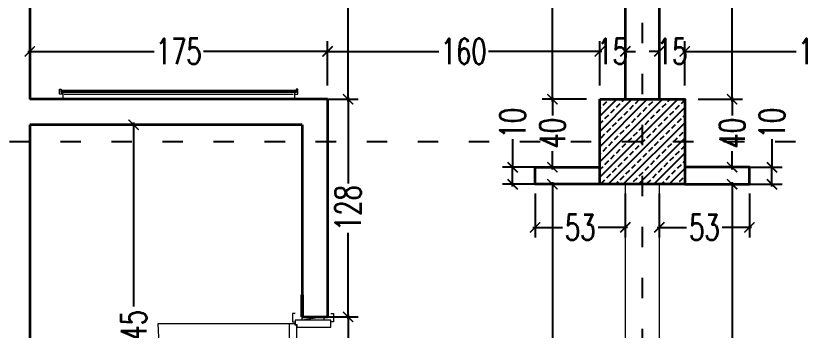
# Model space of a CAD drawing. Header units: centimetres. Extents: x -3207095 to 15275363, y -32656 to 4798027.
# Drawn here: x 694420.1 to 694881.8, y 4471886.9 to 4472072 of the extents above; entities that cross this region are included whole.
import ezdxf

# ---------------------------------------------------------------- set-up
doc = ezdxf.new("R2010")
doc.units = ezdxf.units.CM
doc.linetypes.add('ACAD_ISO03W100', pattern=[30, 12, -18])
doc.linetypes.add('DUZ', pattern=[500, 500])
doc.layers.get('0').update_dxf_attribs({"color": 1, "linetype": 'DUZ'})
for name, color, linetype in [('0 MC MAHAL', 94, 'Continuous'), ('DIM', 1, 'DUZ'), ('KOLTAR_F', 145, 'Continuous')]:
    doc.layers.add(name, color=color, linetype=linetype)
for name, color, linetype, lineweight in [('DUV', 220, 'Continuous', 50), ('DUVAR', 7, 'Continuous', 35), ('FE_MOBTEF.2', 33, 'Continuous', 18), ('iç duvar', 7, 'Continuous', 50), ('KAPEN', 151, 'Continuous', 9), ('KOLON_F', 3, 'Continuous', 35)]:
    doc.layers.add(name, color=color, linetype=linetype, lineweight=lineweight)
doc.styles.add('DIM', font='ROMANSTW.SHX', dxfattribs={"width": 0.7})
doc.dimstyles.new('1_100', dxfattribs={"dimtxt": 15, "dimasz": 6, "dimexe": 6, "dimexo": 0, "dimgap": 2, "dimtad": 0, "dimdec": 1, "dimzin": 11, "dimdsep": 46, "dimtxsty": 'DIM', "dimblk": 'ARCHTICK', "dimcen": 3, "dimdle": 1.25, "dimclrt": 2, "dimadec": 0, "dimazin": 0, "dimtfac": 1.25, "dimtdec": 1, "dimtix": 1, "dimtofl": 0, "dimtmove": 1, "dimatfit": 3, "dimldrblk": 'ARCHTICK', "dimfxl": 20, "dimfxlon": 1, "dimtolj": 1, "dimtzin": 0, "dimarcsym": 0})

# ---------------------------------------------------------------- blocks, each defined once
blk = doc.blocks.new('new block')
at = {"layer": 'KAPEN'}
for p, q in [((105202.0528, 48261.8596), (105202.0198, 48261.8596)), ((105202.0528, 48261.8526), (105202.0528, 48261.8596)), ((105202.0628, 48261.8526), (105202.0528, 48261.8526)), ((105202.0628, 48261.0466), (105202.0628, 48261.8526)), ((105201.2498, 48261.0396), (105202.0528, 48261.0396)), ((105202.0528, 48261.0466), (105202.0628, 48261.0466)), ((105202.0528, 48261.0396), (105202.0528, 48261.0466))]:
    blk.add_line(p, q, dxfattribs=at)
for points in [[(105202.0548, 48261.9196), (105202.0398, 48261.9196), (105202.0398, 48261.8696), (105202.0548, 48261.8696)], [(105202.2248, 48261.8796), (105202.2248, 48261.8996), (105202.0948, 48261.8796), (105202.0948, 48261.8996)], [(105202.2648, 48261.9196), (105202.2798, 48261.9196), (105202.2798, 48261.8696), (105202.2648, 48261.8696)], [(105202.0198, 48261.0396), (105202.0198, 48261.8596)], [(105202.0548, 48260.9796), (105202.0398, 48260.9796), (105202.0398, 48261.0296), (105202.0548, 48261.0296)], [(105202.2248, 48261.0196), (105202.2248, 48260.9996), (105202.0948, 48261.0196), (105202.0948, 48260.9996)], [(105202.2648, 48260.9796), (105202.2798, 48260.9796), (105202.2798, 48261.0296), (105202.2648, 48261.0296)]]:
    blk.add_lwpolyline(points, dxfattribs=at)
for points in [[(105202.0548, 48261.8796), (105202.0548, 48261.8546), (105202.0648, 48261.8546), (105202.0648, 48261.8396), (105202.2648, 48261.8396), (105202.2648, 48261.8796)], [(105202.0548, 48261.0196), (105202.0548, 48261.0446), (105202.0648, 48261.0446), (105202.0648, 48261.0596), (105202.2648, 48261.0596), (105202.2648, 48261.0196)]]:
    blk.add_lwpolyline(points, close=True, dxfattribs=at)
blk.add_arc((105202.0715, 48261.0396), 0.8216, 93.6023, 180, dxfattribs=at)
blk = doc.blocks.new('rgtkjıtdkfgölv')
at = {"layer": 'FE_MOBTEF.2'}
for p, q in [((104445.9076, 48877.9319), (104445.9076, 48877.9619)), ((104447.2679, 48877.9319), (104447.2679, 48877.9619)), ((104445.9079, 48877.9319), (104445.8879, 48877.9319)), ((104445.8879, 48877.9319), (104445.8879, 48877.9019)), ((104445.8879, 48877.9019), (104445.8979, 48877.9019)), ((104445.8979, 48877.9139), (104445.8979, 48877.9219)), ((104445.8979, 48877.9219), (104447.2779, 48877.9219)), ((104445.8979, 48877.9219), (104445.9079, 48877.9219)), ((104445.8979, 48877.9019), (104445.8979, 48877.9219)), ((104445.8979, 48877.9079), (104445.8979, 48877.9139)), ((104445.8979, 48877.9139), (104447.2779, 48877.9139)), ((104447.2779, 48877.9139), (104445.8979, 48877.9139)), ((104447.2779, 48877.9079), (104445.8979, 48877.9079)), ((104445.9079, 48877.9219), (104445.9079, 48877.9319)), ((104447.2612, 48877.9319), (104445.9143, 48877.9319)), ((104447.2679, 48877.9319), (104447.2879, 48877.9319)), ((104447.2679, 48877.9219), (104447.2679, 48877.9319)), ((104447.2779, 48877.9219), (104447.2679, 48877.9219)), ((104447.2779, 48877.9019), (104447.2779, 48877.9219)), ((104447.2779, 48877.9219), (104447.2779, 48877.9139)), ((104447.2779, 48877.9139), (104447.2779, 48877.9079)), ((104447.2879, 48877.9019), (104447.2779, 48877.9019)), ((104447.2879, 48877.9319), (104447.2879, 48877.9019))]:
    blk.add_line(p, q, dxfattribs=at)
blk = doc.blocks.new('_ArchTick')
at = {"color": 0, "linetype": 'ByBlock', "const_width": 0.15}
blk.add_lwpolyline([(-0.5, -0.5), (0.5, 0.5)], dxfattribs=at)
blk = doc.blocks.new('*D1449')
at = {"layer": 'Defpoints', "color": 0, "linetype": 'Continuous', "lineweight": 5, "transparency": 16777216}
for p in [(694735.54, 4471972.8), (694743.23, 4471972.8), (694743.23, 4471727.8)]:
    blk.add_point(p, dxfattribs=at)
at = {"layer": 'DIM', "color": 0, "linetype": 'Continuous', "lineweight": -2, "transparency": 16777216}
for p, q in [((694743.23, 4471972.8), (694729.54, 4471972.8)), ((694735.54, 4471974.05), (694735.54, 4471865.8)), ((694735.54, 4471726.55), (694735.54, 4471834.8)), ((694743.23, 4471727.8), (694729.54, 4471727.8))]:
    blk.add_line(p, q, dxfattribs=at)
at = {"layer": 'DIM', "color": 0, "linetype": 'Continuous', "lineweight": -2, "transparency": 16777216, "xscale": 6, "yscale": 6, "zscale": 6}
for p, rotation in [((694735.54, 4471972.8), 90), ((694735.54, 4471727.8), 270)]:
    blk.add_blockref('_ArchTick', p, dxfattribs=dict(at, rotation=rotation))
at = {"layer": 'DIM', "color": 2, "linetype": 'Continuous', "lineweight": 5, "transparency": 16777216, "insert": (694735.54, 4471850.3), "char_height": 15, "attachment_point": 5, "rotation": 90, "style": 'DIM'}
blk.add_mtext('\\A1;245', dxfattribs=at)
blk = doc.blocks.new('*D1450')
at = {"layer": 'Defpoints', "color": 0, "linetype": 'Continuous', "lineweight": 5, "transparency": 16777216}
for p in [(694735.54, 4472022.8), (694750.17, 4472022.8), (694742.57, 4471982.8)]:
    blk.add_point(p, dxfattribs=at)
at = {"layer": 'DIM', "color": 0, "linetype": 'Continuous', "lineweight": -2, "transparency": 16777216}
for p, q in [((694750.17, 4472022.8), (694729.54, 4472022.8)), ((694735.54, 4472024.05), (694735.54, 4472013.3)), ((694735.54, 4471981.55), (694735.54, 4471992.3)), ((694742.57, 4471982.8), (694729.54, 4471982.8))]:
    blk.add_line(p, q, dxfattribs=at)
at = {"layer": 'DIM', "color": 0, "linetype": 'Continuous', "lineweight": -2, "transparency": 16777216, "xscale": 6, "yscale": 6, "zscale": 6}
for p, rotation in [((694735.54, 4472022.8), 90), ((694735.54, 4471982.8), 270)]:
    blk.add_blockref('_ArchTick', p, dxfattribs=dict(at, rotation=rotation))
at = {"layer": 'DIM', "color": 2, "linetype": 'Continuous', "lineweight": 5, "transparency": 16777216, "insert": (694735.54, 4472002.8), "char_height": 15, "attachment_point": 5, "rotation": 90, "style": 'DIM'}
blk.add_mtext('\\A1;40', dxfattribs=at)
blk = doc.blocks.new('*D1451')
at = {"layer": 'Defpoints', "color": 0, "linetype": 'Continuous', "lineweight": 5, "transparency": 16777216}
for p in [(694712.16, 4471982.8), (694725.37, 4471982.8), (694725.37, 4471972.8)]:
    blk.add_point(p, dxfattribs=at)
at = {"layer": 'DIM', "color": 0, "linetype": 'Continuous', "lineweight": -2, "transparency": 16777216}
for p, q in [((694712.16, 4471999.23), (694712.16, 4471982.8)), ((694725.37, 4471982.8), (694706.16, 4471982.8)), ((694712.16, 4471971.55), (694712.16, 4471984.05)), ((694725.37, 4471972.8), (694706.16, 4471972.8))]:
    blk.add_line(p, q, dxfattribs=at)
at = {"layer": 'DIM', "color": 0, "linetype": 'Continuous', "lineweight": -2, "transparency": 16777216, "xscale": 6, "yscale": 6, "zscale": 6}
for p, rotation in [((694712.16, 4471982.8), 90), ((694712.16, 4471972.8), 270)]:
    blk.add_blockref('_ArchTick', p, dxfattribs=dict(at, rotation=rotation))
at = {"layer": 'DIM', "color": 2, "linetype": 'Continuous', "lineweight": 5, "transparency": 16777216, "insert": (694712.16, 4472008.73), "char_height": 15, "attachment_point": 5, "rotation": 90, "style": 'DIM'}
blk.add_mtext('\\A1;10', dxfattribs=at)
blk = doc.blocks.new('*D1452')
at = {"layer": 'Defpoints', "color": 0, "linetype": 'Continuous', "lineweight": 5, "transparency": 16777216}
for p in [(694735.54, 4472492.8), (694763.37, 4472492.8), (694763.37, 4472022.8)]:
    blk.add_point(p, dxfattribs=at)
at = {"layer": 'DIM', "color": 0, "linetype": 'Continuous', "lineweight": -2, "transparency": 16777216}
for p, q in [((694755.54, 4472492.8), (694729.54, 4472492.8)), ((694735.54, 4472494.05), (694735.54, 4472273.3)), ((694735.54, 4472021.55), (694735.54, 4472242.3)), ((694755.54, 4472022.8), (694729.54, 4472022.8))]:
    blk.add_line(p, q, dxfattribs=at)
at = {"layer": 'DIM', "color": 0, "linetype": 'Continuous', "lineweight": -2, "transparency": 16777216, "xscale": 6, "yscale": 6, "zscale": 6}
for p, rotation in [((694735.54, 4472492.8), 90), ((694735.54, 4472022.8), 270)]:
    blk.add_blockref('_ArchTick', p, dxfattribs=dict(at, rotation=rotation))
at = {"layer": 'DIM', "color": 2, "linetype": 'Continuous', "lineweight": 5, "transparency": 16777216, "insert": (694735.54, 4472257.8), "char_height": 15, "attachment_point": 5, "rotation": 90, "style": 'DIM'}
blk.add_mtext('\\A1;470', dxfattribs=at)
blk = doc.blocks.new('*D1455')
at = {"layer": 'Defpoints', "color": 0, "linetype": 'Continuous', "lineweight": 5, "transparency": 16777216}
for p in [(694603.37, 4471894.8), (694615.41, 4471894.8), (694603.37, 4471804.8)]:
    blk.add_point(p, dxfattribs=at)
at = {"layer": 'DIM', "color": 0, "linetype": 'Continuous', "lineweight": -2, "transparency": 16777216}
for p, q in [((694603.37, 4471894.8), (694621.41, 4471894.8)), ((694615.41, 4471896.05), (694615.41, 4471860.3)), ((694615.41, 4471803.55), (694615.41, 4471839.3)), ((694603.37, 4471804.8), (694621.41, 4471804.8))]:
    blk.add_line(p, q, dxfattribs=at)
at = {"layer": 'DIM', "color": 0, "linetype": 'Continuous', "lineweight": -2, "transparency": 16777216, "xscale": 6, "yscale": 6, "zscale": 6}
for p, rotation in [((694615.41, 4471894.8), 90), ((694615.41, 4471804.8), 270)]:
    blk.add_blockref('_ArchTick', p, dxfattribs=dict(at, rotation=rotation))
at = {"layer": 'DIM', "color": 2, "linetype": 'Continuous', "lineweight": 5, "transparency": 16777216, "insert": (694615.41, 4471849.8), "char_height": 15, "attachment_point": 5, "rotation": 90, "style": 'DIM'}
blk.add_mtext('\\A1;90', dxfattribs=at)
blk = doc.blocks.new('*D1456')
at = {"layer": 'Defpoints', "color": 0, "linetype": 'Continuous', "lineweight": 5, "transparency": 16777216}
for p in [(694603.37, 4472022.8), (694615.41, 4472022.8), (694603.37, 4471894.8)]:
    blk.add_point(p, dxfattribs=at)
at = {"layer": 'DIM', "color": 0, "linetype": 'Continuous', "lineweight": -2, "transparency": 16777216}
for p, q in [((694603.37, 4472022.8), (694621.41, 4472022.8)), ((694615.41, 4472024.05), (694615.41, 4471973.3)), ((694615.41, 4471893.55), (694615.41, 4471944.3)), ((694603.37, 4471894.8), (694621.41, 4471894.8))]:
    blk.add_line(p, q, dxfattribs=at)
at = {"layer": 'DIM', "color": 0, "linetype": 'Continuous', "lineweight": -2, "transparency": 16777216, "xscale": 6, "yscale": 6, "zscale": 6}
for p, rotation in [((694615.41, 4472022.8), 90), ((694615.41, 4471894.8), 270)]:
    blk.add_blockref('_ArchTick', p, dxfattribs=dict(at, rotation=rotation))
at = {"layer": 'DIM', "color": 2, "linetype": 'Continuous', "lineweight": 5, "transparency": 16777216, "insert": (694615.41, 4471958.8), "char_height": 15, "attachment_point": 5, "rotation": 90, "style": 'DIM'}
blk.add_mtext('\\A1;128', dxfattribs=at)
blk = doc.blocks.new('*D1457')
at = {"layer": 'Defpoints', "color": 0, "linetype": 'Continuous', "lineweight": 5, "transparency": 16777216}
for p in [(694603.37, 4472522.8), (694615.41, 4472522.8), (694603.37, 4472022.8)]:
    blk.add_point(p, dxfattribs=at)
at = {"layer": 'DIM', "color": 0, "linetype": 'Continuous', "lineweight": -2, "transparency": 16777216}
for p, q in [((694603.37, 4472522.8), (694621.41, 4472522.8)), ((694615.41, 4472524.05), (694615.41, 4472288.3)), ((694615.41, 4472021.55), (694615.41, 4472257.3)), ((694603.37, 4472022.8), (694621.41, 4472022.8))]:
    blk.add_line(p, q, dxfattribs=at)
at = {"layer": 'DIM', "color": 0, "linetype": 'Continuous', "lineweight": -2, "transparency": 16777216, "xscale": 6, "yscale": 6, "zscale": 6}
for p, rotation in [((694615.41, 4472522.8), 90), ((694615.41, 4472022.8), 270)]:
    blk.add_blockref('_ArchTick', p, dxfattribs=dict(at, rotation=rotation))
at = {"layer": 'DIM', "color": 2, "linetype": 'Continuous', "lineweight": 5, "transparency": 16777216, "insert": (694615.41, 4472272.8), "char_height": 15, "attachment_point": 5, "rotation": 90, "style": 'DIM'}
blk.add_mtext('\\A1;500', dxfattribs=at)
blk = doc.blocks.new('*D1458')
at = {"layer": 'Defpoints', "color": 0, "linetype": 'Continuous', "lineweight": 5, "transparency": 16777216}
for p in [(694603.37, 4472050.97), (694428.37, 4472022.8), (694603.37, 4472022.8)]:
    blk.add_point(p, dxfattribs=at)
at = {"layer": 'DIM', "color": 0, "linetype": 'Continuous', "lineweight": -2, "transparency": 16777216}
for p, q in [((694428.37, 4472030.97), (694428.37, 4472056.97)), ((694603.37, 4472030.97), (694603.37, 4472056.97)), ((694427.12, 4472050.97), (694501.37, 4472050.97)), ((694604.62, 4472050.97), (694530.37, 4472050.97))]:
    blk.add_line(p, q, dxfattribs=at)
at = {"layer": 'DIM', "color": 0, "linetype": 'Continuous', "lineweight": -2, "transparency": 16777216, "xscale": 6, "yscale": 6, "zscale": 6, "rotation": 180}
blk.add_blockref('_ArchTick', (694428.37, 4472050.97), dxfattribs=at)
at = {"layer": 'DIM', "color": 0, "linetype": 'Continuous', "lineweight": -2, "transparency": 16777216, "xscale": 6, "yscale": 6, "zscale": 6}
blk.add_blockref('_ArchTick', (694603.37, 4472050.97), dxfattribs=at)
at = {"layer": 'DIM', "color": 2, "linetype": 'Continuous', "lineweight": 5, "transparency": 16777216, "insert": (694515.87, 4472050.97), "char_height": 15, "attachment_point": 5, "style": 'DIM'}
blk.add_mtext('\\A1;175', dxfattribs=at)
blk = doc.blocks.new('*D1459')
at = {"layer": 'Defpoints', "color": 0, "linetype": 'Continuous', "lineweight": 5, "transparency": 16777216}
for p in [(694763.37, 4472050.97), (694603.37, 4472022.8), (694763.37, 4472022.8)]:
    blk.add_point(p, dxfattribs=at)
at = {"layer": 'DIM', "color": 0, "linetype": 'Continuous', "lineweight": -2, "transparency": 16777216}
for p, q in [((694603.37, 4472030.97), (694603.37, 4472056.97)), ((694763.37, 4472030.97), (694763.37, 4472056.97)), ((694602.12, 4472050.97), (694668.87, 4472050.97)), ((694764.62, 4472050.97), (694697.87, 4472050.97))]:
    blk.add_line(p, q, dxfattribs=at)
at = {"layer": 'DIM', "color": 0, "linetype": 'Continuous', "lineweight": -2, "transparency": 16777216, "xscale": 6, "yscale": 6, "zscale": 6, "rotation": 180}
blk.add_blockref('_ArchTick', (694603.37, 4472050.97), dxfattribs=at)
at = {"layer": 'DIM', "color": 0, "linetype": 'Continuous', "lineweight": -2, "transparency": 16777216, "xscale": 6, "yscale": 6, "zscale": 6}
blk.add_blockref('_ArchTick', (694763.37, 4472050.97), dxfattribs=at)
at = {"layer": 'DIM', "color": 2, "linetype": 'Continuous', "lineweight": 5, "transparency": 16777216, "insert": (694683.37, 4472050.97), "char_height": 15, "attachment_point": 5, "style": 'DIM'}
blk.add_mtext('\\A1;160', dxfattribs=at)
blk = doc.blocks.new('*D1460')
at = {"layer": 'Defpoints', "color": 0, "linetype": 'Continuous', "lineweight": 5, "transparency": 16777216}
for p in [(694778.37, 4472050.97), (694763.37, 4472022.8), (694778.37, 4472022.8)]:
    blk.add_point(p, dxfattribs=at)
at = {"layer": 'DIM', "color": 0, "linetype": 'Continuous', "lineweight": -2, "transparency": 16777216}
for p, q in [((694763.37, 4472030.97), (694763.37, 4472056.97)), ((694778.37, 4472030.97), (694778.37, 4472056.97)), ((694763.37, 4472050.97), (694757.37, 4472050.97)), ((694778.37, 4472050.97), (694784.37, 4472050.97))]:
    blk.add_line(p, q, dxfattribs=at)
at = {"layer": 'DIM', "color": 0, "linetype": 'Continuous', "lineweight": -2, "transparency": 16777216, "xscale": 6, "yscale": 6, "zscale": 6}
blk.add_blockref('_ArchTick', (694763.37, 4472050.97), dxfattribs=at)
at = {"layer": 'DIM', "color": 0, "linetype": 'Continuous', "lineweight": -2, "transparency": 16777216, "xscale": 6, "yscale": 6, "zscale": 6, "rotation": 180}
blk.add_blockref('_ArchTick', (694778.37, 4472050.97), dxfattribs=at)
at = {"layer": 'DIM', "color": 2, "linetype": 'Continuous', "lineweight": 5, "transparency": 16777216, "insert": (694770.87, 4472050.97), "char_height": 15, "attachment_point": 5, "style": 'DIM'}
blk.add_mtext('\\A1;15', dxfattribs=at)
blk = doc.blocks.new('*D1462')
at = {"layer": 'Defpoints', "color": 0, "linetype": 'Continuous', "lineweight": 5, "transparency": 16777216}
for p in [(694725.37, 4471972.8), (694778.37, 4471972.8), (694725.37, 4471947.43)]:
    blk.add_point(p, dxfattribs=at)
at = {"layer": 'DIM', "color": 0, "linetype": 'Continuous', "lineweight": -2, "transparency": 16777216}
for p, q in [((694725.37, 4471967.43), (694725.37, 4471941.43)), ((694778.37, 4471967.43), (694778.37, 4471941.43)), ((694724.12, 4471947.43), (694741.37, 4471947.43)), ((694779.62, 4471947.43), (694762.37, 4471947.43))]:
    blk.add_line(p, q, dxfattribs=at)
at = {"layer": 'DIM', "color": 0, "linetype": 'Continuous', "lineweight": -2, "transparency": 16777216, "xscale": 6, "yscale": 6, "zscale": 6, "rotation": 180}
blk.add_blockref('_ArchTick', (694725.37, 4471947.43), dxfattribs=at)
at = {"layer": 'DIM', "color": 0, "linetype": 'Continuous', "lineweight": -2, "transparency": 16777216, "xscale": 6, "yscale": 6, "zscale": 6}
blk.add_blockref('_ArchTick', (694778.37, 4471947.43), dxfattribs=at)
at = {"layer": 'DIM', "color": 2, "linetype": 'Continuous', "lineweight": 5, "transparency": 16777216, "insert": (694751.87, 4471947.43), "char_height": 15, "attachment_point": 5, "style": 'DIM'}
blk.add_mtext('\\A1;53', dxfattribs=at)
blk = doc.blocks.new('*D1463')
at = {"layer": 'Defpoints', "color": 0, "linetype": 'Continuous', "lineweight": 5, "transparency": 16777216}
for p in [(694833.51, 4471972.8), (694841.19, 4471972.8), (694833.51, 4471727.8)]:
    blk.add_point(p, dxfattribs=at)
at = {"layer": 'DIM', "color": 0, "linetype": 'Continuous', "lineweight": -2, "transparency": 16777216}
for p, q in [((694833.51, 4471972.8), (694847.19, 4471972.8)), ((694841.19, 4471974.05), (694841.19, 4471865.8)), ((694841.19, 4471726.55), (694841.19, 4471834.8)), ((694833.51, 4471727.8), (694847.19, 4471727.8))]:
    blk.add_line(p, q, dxfattribs=at)
at = {"layer": 'DIM', "color": 0, "linetype": 'Continuous', "lineweight": -2, "transparency": 16777216, "xscale": 6, "yscale": 6, "zscale": 6}
for p, rotation in [((694841.19, 4471972.8), 90), ((694841.19, 4471727.8), 270)]:
    blk.add_blockref('_ArchTick', p, dxfattribs=dict(at, rotation=rotation))
at = {"layer": 'DIM', "color": 2, "linetype": 'Continuous', "lineweight": 5, "transparency": 16777216, "insert": (694841.19, 4471850.3), "char_height": 15, "attachment_point": 5, "rotation": 90, "style": 'DIM'}
blk.add_mtext('\\A1;245', dxfattribs=at)
blk = doc.blocks.new('*D1464')
at = {"layer": 'Defpoints', "color": 0, "linetype": 'Continuous', "lineweight": 5, "transparency": 16777216}
for p in [(694826.56, 4472022.8), (694841.19, 4472022.8), (694834.17, 4471982.8)]:
    blk.add_point(p, dxfattribs=at)
at = {"layer": 'DIM', "color": 0, "linetype": 'Continuous', "lineweight": -2, "transparency": 16777216}
for p, q in [((694826.56, 4472022.8), (694847.19, 4472022.8)), ((694841.19, 4472024.05), (694841.19, 4472013.3)), ((694841.19, 4471981.55), (694841.19, 4471992.3)), ((694834.17, 4471982.8), (694847.19, 4471982.8))]:
    blk.add_line(p, q, dxfattribs=at)
at = {"layer": 'DIM', "color": 0, "linetype": 'Continuous', "lineweight": -2, "transparency": 16777216, "xscale": 6, "yscale": 6, "zscale": 6}
for p, rotation in [((694841.19, 4472022.8), 90), ((694841.19, 4471982.8), 270)]:
    blk.add_blockref('_ArchTick', p, dxfattribs=dict(at, rotation=rotation))
at = {"layer": 'DIM', "color": 2, "linetype": 'Continuous', "lineweight": 5, "transparency": 16777216, "insert": (694841.19, 4472002.8), "char_height": 15, "attachment_point": 5, "rotation": 90, "style": 'DIM'}
blk.add_mtext('\\A1;40', dxfattribs=at)
blk = doc.blocks.new('*D1465')
at = {"layer": 'Defpoints', "color": 0, "linetype": 'Continuous', "lineweight": 5, "transparency": 16777216}
for p in [(694851.37, 4471982.8), (694864.57, 4471982.8), (694851.37, 4471972.8)]:
    blk.add_point(p, dxfattribs=at)
at = {"layer": 'DIM', "color": 0, "linetype": 'Continuous', "lineweight": -2, "transparency": 16777216}
for p, q in [((694864.57, 4471999.23), (694864.57, 4471982.8)), ((694851.37, 4471982.8), (694870.57, 4471982.8)), ((694864.57, 4471971.55), (694864.57, 4471984.05)), ((694851.37, 4471972.8), (694870.57, 4471972.8))]:
    blk.add_line(p, q, dxfattribs=at)
at = {"layer": 'DIM', "color": 0, "linetype": 'Continuous', "lineweight": -2, "transparency": 16777216, "xscale": 6, "yscale": 6, "zscale": 6}
for p, rotation in [((694864.57, 4471982.8), 90), ((694864.57, 4471972.8), 270)]:
    blk.add_blockref('_ArchTick', p, dxfattribs=dict(at, rotation=rotation))
at = {"layer": 'DIM', "color": 2, "linetype": 'Continuous', "lineweight": 5, "transparency": 16777216, "insert": (694864.57, 4472008.73), "char_height": 15, "attachment_point": 5, "rotation": 90, "style": 'DIM'}
blk.add_mtext('\\A1;10', dxfattribs=at)
blk = doc.blocks.new('*D1466')
at = {"layer": 'Defpoints', "color": 0, "linetype": 'Continuous', "lineweight": 5, "transparency": 16777216}
for p in [(694813.37, 4472492.8), (694841.19, 4472492.8), (694813.37, 4472022.8)]:
    blk.add_point(p, dxfattribs=at)
at = {"layer": 'DIM', "color": 0, "linetype": 'Continuous', "lineweight": -2, "transparency": 16777216}
for p, q in [((694821.19, 4472492.8), (694847.19, 4472492.8)), ((694841.19, 4472494.05), (694841.19, 4472273.3)), ((694841.19, 4472021.55), (694841.19, 4472242.3)), ((694821.19, 4472022.8), (694847.19, 4472022.8))]:
    blk.add_line(p, q, dxfattribs=at)
at = {"layer": 'DIM', "color": 0, "linetype": 'Continuous', "lineweight": -2, "transparency": 16777216, "xscale": 6, "yscale": 6, "zscale": 6}
for p, rotation in [((694841.19, 4472492.8), 90), ((694841.19, 4472022.8), 270)]:
    blk.add_blockref('_ArchTick', p, dxfattribs=dict(at, rotation=rotation))
at = {"layer": 'DIM', "color": 2, "linetype": 'Continuous', "lineweight": 5, "transparency": 16777216, "insert": (694841.19, 4472257.8), "char_height": 15, "attachment_point": 5, "rotation": 90, "style": 'DIM'}
blk.add_mtext('\\A1;470', dxfattribs=at)
blk = doc.blocks.new('*D1473')
at = {"layer": 'Defpoints', "color": 0, "linetype": 'Continuous', "lineweight": 5, "transparency": 16777216}
for p in [(694813.37, 4472050.97), (694813.37, 4472022.8), (694973.37, 4472022.8)]:
    blk.add_point(p, dxfattribs=at)
at = {"layer": 'DIM', "color": 0, "linetype": 'Continuous', "lineweight": -2, "transparency": 16777216}
for p, q in [((694813.37, 4472030.97), (694813.37, 4472056.97)), ((694973.37, 4472030.97), (694973.37, 4472056.97)), ((694812.12, 4472050.97), (694878.87, 4472050.97)), ((694974.62, 4472050.97), (694907.87, 4472050.97))]:
    blk.add_line(p, q, dxfattribs=at)
at = {"layer": 'DIM', "color": 0, "linetype": 'Continuous', "lineweight": -2, "transparency": 16777216, "xscale": 6, "yscale": 6, "zscale": 6, "rotation": 180}
blk.add_blockref('_ArchTick', (694813.37, 4472050.97), dxfattribs=at)
at = {"layer": 'DIM', "color": 0, "linetype": 'Continuous', "lineweight": -2, "transparency": 16777216, "xscale": 6, "yscale": 6, "zscale": 6}
blk.add_blockref('_ArchTick', (694973.37, 4472050.97), dxfattribs=at)
at = {"layer": 'DIM', "color": 2, "linetype": 'Continuous', "lineweight": 5, "transparency": 16777216, "insert": (694893.37, 4472050.97), "char_height": 15, "attachment_point": 5, "style": 'DIM'}
blk.add_mtext('\\A1;160', dxfattribs=at)
blk = doc.blocks.new('*D1474')
at = {"layer": 'Defpoints', "color": 0, "linetype": 'Continuous', "lineweight": 5, "transparency": 16777216}
for p in [(694798.37, 4472050.97), (694798.37, 4472022.8), (694813.37, 4472022.8)]:
    blk.add_point(p, dxfattribs=at)
at = {"layer": 'DIM', "color": 0, "linetype": 'Continuous', "lineweight": -2, "transparency": 16777216}
for p, q in [((694798.37, 4472030.97), (694798.37, 4472056.97)), ((694813.37, 4472030.97), (694813.37, 4472056.97)), ((694798.37, 4472050.97), (694792.37, 4472050.97)), ((694813.37, 4472050.97), (694819.37, 4472050.97))]:
    blk.add_line(p, q, dxfattribs=at)
at = {"layer": 'DIM', "color": 0, "linetype": 'Continuous', "lineweight": -2, "transparency": 16777216, "xscale": 6, "yscale": 6, "zscale": 6}
blk.add_blockref('_ArchTick', (694798.37, 4472050.97), dxfattribs=at)
at = {"layer": 'DIM', "color": 0, "linetype": 'Continuous', "lineweight": -2, "transparency": 16777216, "xscale": 6, "yscale": 6, "zscale": 6, "rotation": 180}
blk.add_blockref('_ArchTick', (694813.37, 4472050.97), dxfattribs=at)
at = {"layer": 'DIM', "color": 2, "linetype": 'Continuous', "lineweight": 5, "transparency": 16777216, "insert": (694805.87, 4472050.97), "char_height": 15, "attachment_point": 5, "style": 'DIM'}
blk.add_mtext('\\A1;15', dxfattribs=at)
blk = doc.blocks.new('*D1476')
at = {"layer": 'Defpoints', "color": 0, "linetype": 'Continuous', "lineweight": 5, "transparency": 16777216}
for p in [(694798.37, 4471972.8), (694851.37, 4471972.8), (694851.37, 4471947.43)]:
    blk.add_point(p, dxfattribs=at)
at = {"layer": 'DIM', "color": 0, "linetype": 'Continuous', "lineweight": -2, "transparency": 16777216}
for p, q in [((694798.37, 4471967.43), (694798.37, 4471941.43)), ((694851.37, 4471967.43), (694851.37, 4471941.43)), ((694797.12, 4471947.43), (694814.37, 4471947.43)), ((694852.62, 4471947.43), (694835.37, 4471947.43))]:
    blk.add_line(p, q, dxfattribs=at)
at = {"layer": 'DIM', "color": 0, "linetype": 'Continuous', "lineweight": -2, "transparency": 16777216, "xscale": 6, "yscale": 6, "zscale": 6, "rotation": 180}
blk.add_blockref('_ArchTick', (694798.37, 4471947.43), dxfattribs=at)
at = {"layer": 'DIM', "color": 0, "linetype": 'Continuous', "lineweight": -2, "transparency": 16777216, "xscale": 6, "yscale": 6, "zscale": 6}
blk.add_blockref('_ArchTick', (694851.37, 4471947.43), dxfattribs=at)
at = {"layer": 'DIM', "color": 2, "linetype": 'Continuous', "lineweight": 5, "transparency": 16777216, "insert": (694824.87, 4471947.43), "char_height": 15, "attachment_point": 5, "style": 'DIM'}
blk.add_mtext('\\A1;53', dxfattribs=at)
blk = doc.blocks.new('*D1602')
at = {"layer": 'Defpoints', "color": 0, "linetype": 'Continuous', "lineweight": 5, "transparency": 16777216}
for p in [(694473.37, 4472007.8), (694489.38, 4472007.8), (694473.37, 4471762.8)]:
    blk.add_point(p, dxfattribs=at)
at = {"layer": 'DIM', "color": 0, "linetype": 'Continuous', "lineweight": -2, "transparency": 16777216}
for p, q in [((694473.37, 4472007.8), (694495.38, 4472007.8)), ((694489.38, 4472009.05), (694489.38, 4471900.8)), ((694489.38, 4471761.55), (694489.38, 4471869.8)), ((694473.37, 4471762.8), (694495.38, 4471762.8))]:
    blk.add_line(p, q, dxfattribs=at)
at = {"layer": 'DIM', "color": 0, "linetype": 'Continuous', "lineweight": -2, "transparency": 16777216, "xscale": 6, "yscale": 6, "zscale": 6}
for p, rotation in [((694489.38, 4472007.8), 90), ((694489.38, 4471762.8), 270)]:
    blk.add_blockref('_ArchTick', p, dxfattribs=dict(at, rotation=rotation))
at = {"layer": 'DIM', "color": 2, "linetype": 'Continuous', "lineweight": 5, "transparency": 16777216, "insert": (694489.38, 4471885.3), "char_height": 15, "attachment_point": 5, "rotation": 90, "style": 'DIM'}
blk.add_mtext('\\A1;245', dxfattribs=at)

msp = doc.modelspace()

# ---------------------------------------------------------------- hatches: boundary and pattern name
at = {"layer": 'KOLTAR_F'}
h = msp.add_hatch(dxfattribs=at)
h.set_pattern_fill('ANSI33', color=256, style=0)
h.set_pattern_definition([(45, (34179.8884, -32389.6676), (-4.4901280605, 4.4901280605), []), (45, (34184.3785, -32389.6676), (-4.4901280605, 4.4901280605), [3.175, -1.5875])])
h.paths.add_polyline_path([(694763.37, 4472022.8), (694813.37, 4472022.8), (694813.37, 4471972.8), (694763.37, 4471972.8)])

# ---------------------------------------------------------------- linework, layer by layer
at = {"color": 232, "linetype": 'ACAD_ISO03W100'}
for p, q in [((694788.37, 4472637.8), (694788.37, 4469507.8)), ((697128.37, 4471997.8), (693188.37, 4471997.8))]:
    msp.add_line(p, q, dxfattribs=at)
at = {"layer": 'DUV'}
msp.add_line((694588.37, 4471907.8), (694588.37, 4471894.8), dxfattribs=at)
at = {"layer": 'DUVAR'}
for p, q in [((694428.37, 4472522.8), (694428.37, 4472022.8)), ((694778.37, 4472492.8), (694778.37, 4472022.8)), ((694798.37, 4472492.8), (694798.37, 4472022.8)), ((694603.37, 4472022.8), (694428.37, 4472022.8)), ((694603.37, 4472022.8), (694603.37, 4471894.8)), ((694428.37, 4472007.8), (694428.37, 4471762.8)), ((694588.37, 4472007.8), (694428.37, 4472007.8)), ((694588.37, 4472007.8), (694588.37, 4471894.8)), ((694588.37, 4471894.8), (694603.37, 4471894.8))]:
    msp.add_line(p, q, dxfattribs=at)
for points in [[(694763.37, 4471972.8), (694725.37, 4471972.8), (694725.37, 4471982.8), (694763.37, 4471982.8)], [(694813.37, 4471972.8), (694851.37, 4471972.8), (694851.37, 4471982.8), (694813.37, 4471982.8)]]:
    msp.add_lwpolyline(points, dxfattribs=at)
at = {"layer": 'iç duvar', "color": 7, "lineweight": 18}
for p, q in [((694778.37, 4471972.8), (694778.37, 4471727.8)), ((694798.37, 4471972.8), (694798.37, 4471727.8))]:
    msp.add_line(p, q, dxfattribs=at)
at = {"layer": 'KOLON_F'}
msp.add_lwpolyline([(694763.37, 4472022.8), (694813.37, 4472022.8), (694813.37, 4471972.8), (694763.37, 4471972.8)], close=True, dxfattribs=at)

# ---------------------------------------------------------------- block references
at = {"xscale": -100, "yscale": 100, "zscale": 100, "rotation": 180}
msp.add_blockref('new block', (-9825621.12, 9297994.76), dxfattribs=at)
at = {"layer": '0 MC MAHAL', "xscale": 100, "yscale": 100, "zscale": 100, "rotation": 180}
msp.add_blockref('rgtkjıtdkfgölv', (11139174.64, 9359818.99), dxfattribs=at)

# ---------------------------------------------------------------- dimensions: what is measured, and where the dimension line sits
at = {"layer": 'DIM', "linetype": 'Continuous', "lineweight": 5}
for base, p1, p2, angle, picture, middle in [((694615.41, 4472522.8), (694603.37, 4472022.8), (694603.37, 4472522.8), 90, '*D1457', (694615.41, 4472272.8)), ((694735.54, 4472492.8), (694763.37, 4472022.8), (694763.37, 4472492.8), 90, '*D1452', (694735.54, 4472257.8)), ((694841.19, 4472492.8), (694813.37, 4472022.8), (694813.37, 4472492.8), 90, '*D1466', (694841.19, 4472257.8)), ((694603.37, 4472050.97), (694428.37, 4472022.8), (694603.37, 4472022.8), 180, '*D1458', (694515.87, 4472050.97)), ((694763.37, 4472050.97), (694603.37, 4472022.8), (694763.37, 4472022.8), 180, '*D1459', (694683.37, 4472050.97)), ((694778.37, 4472050.97), (694763.37, 4472022.8), (694778.37, 4472022.8), 180, '*D1460', (694770.87, 4472050.97)), ((694798.37, 4472050.97), (694813.37, 4472022.8), (694798.37, 4472022.8), 0, '*D1474', (694805.87, 4472050.97)), ((694813.37, 4472050.97), (694973.37, 4472022.8), (694813.37, 4472022.8), 0, '*D1473', (694893.37, 4472050.97)), ((694615.41, 4472022.8), (694603.37, 4471894.8), (694603.37, 4472022.8), 90, '*D1456', (694615.41, 4471958.8)), ((694735.54, 4472022.8), (694742.57, 4471982.8), (694750.17, 4472022.8), 90, '*D1450', (694735.54, 4472002.8)), ((694841.19, 4472022.8), (694834.17, 4471982.8), (694826.56, 4472022.8), 90, '*D1464', (694841.19, 4472002.8)), ((694489.38, 4472007.8), (694473.37, 4471762.8), (694473.37, 4472007.8), 90, '*D1602', (694489.38, 4471885.3)), ((694735.54, 4471972.8), (694743.23, 4471727.8), (694743.23, 4471972.8), 90, '*D1449', (694735.54, 4471850.3)), ((694841.19, 4471972.8), (694833.51, 4471727.8), (694833.51, 4471972.8), 90, '*D1463', (694841.19, 4471850.3)), ((694725.37, 4471947.43), (694778.37, 4471972.8), (694725.37, 4471972.8), 180, '*D1462', (694751.87, 4471947.43)), ((694851.37, 4471947.43), (694798.37, 4471972.8), (694851.37, 4471972.8), 0, '*D1476', (694824.87, 4471947.43)), ((694615.41, 4471894.8), (694603.37, 4471804.8), (694603.37, 4471894.8), 90, '*D1455', (694615.41, 4471849.8))]:
    dim = msp.add_linear_dim(base=base, p1=p1, p2=p2, angle=angle, dimstyle='1_100', dxfattribs=at)
    dim.commit()
    dim.dimension.update_dxf_attribs({"geometry": picture, "text_midpoint": middle})
for base, p1, p2, picture, middle in [((694712.16, 4471982.8), (694725.37, 4471972.8), (694725.37, 4471982.8), '*D1451', (694712.16, 4472008.73)), ((694864.57, 4471982.8), (694851.37, 4471972.8), (694851.37, 4471982.8), '*D1465', (694864.57, 4472008.73))]:
    dim = msp.add_linear_dim(base=base, p1=p1, p2=p2, angle=90, dimstyle='1_100', dxfattribs=at)
    dim.commit()
    dim.dimension.update_dxf_attribs({"geometry": picture, "text_midpoint": middle, "dimtype": 160})

doc.saveas('drawing.dxf')
